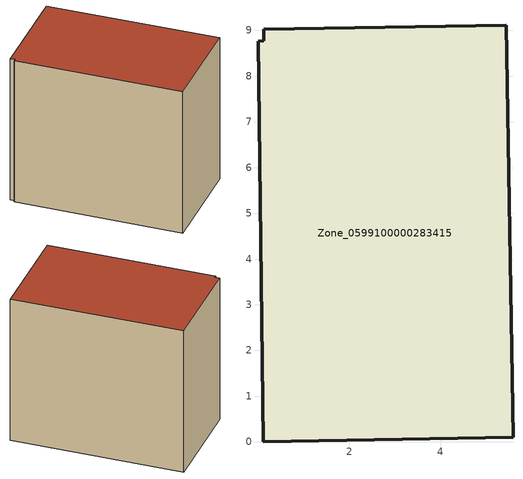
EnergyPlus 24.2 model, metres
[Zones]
Zone_0599100000283415
 floor ground (C_G): 0.12,9.03 5.43,9.12 5.58,0.1 0.12,0 0,8.77 0.13,8.77 z0
 wall outside (C_F): 5.58,0.1 5.43,9.12 0.12,9.03 0.13,8.77 0,8.77 0.12,0 5.58,0.1 z0:8.06
 roof outside (C_R): 5.43,9.12 0.12,9.03 0.13,8.77 0,8.77 0.12,0 5.58,0.1 z8.06
[BUILDING]
Pand.0599100000283415: North Axis=0; Terrain=City; Loads Convergence Tolerance Value=0.04; Temperature Convergence Tolerance Value=0.4; Solar Distribution=FullExterior; Maximum Number of Warmup Days=25; Minimum Number of Warmup Days=1
[Site:Location]
Rotterdam.The.Hague.AP_ZH_NLD Design_Conditions: Latitude=51.96; Longitude=4.45; Time Zone=1; Elevation=-4.5
[SITE:GROUNDTEMPERATURE:BUILDINGSURFACE]
18, 18, 18, 18, 18, 18, 18, 18, 18, 18, 18, 18
[MATERIAL] Thermal Absorptance=0.9; Solar Absorptance=0.7; Visible Absorptance=0.7
Name | Roughness | Thickness | Conductivity | Density | Specific Heat
G.TI.1975-1991 | MediumSmooth | 0.15 | 0.288461 | 540 | 1210
F.TI.1975-1991 | Rough | 0.3 | 0.230769 | 1920 | 840
R.TI.1975-1991 | MediumRough | 0.2 | 0.153846 | 1500 | 1000
[CONSTRUCTION]
C_G: G.TI.1975-1991
C_F: F.TI.1975-1991
C_R: R.TI.1975-1991
[ZONE]
Zone_0599100000283415: Type=1; Multiplier=1; Ceiling Height=Autocalculate; Volume=Autocalculate; Floor Area=autocalculate; Part of Total Floor Area=Yes
[ZONEINFILTRATION:DESIGNFLOWRATE]
Infil_Zone_0599100000283415: Zone or ZoneList or Space or SpaceList=Zone_0599100000283415; Schedule=AlwaysOn; Design Flow Rate Calculation Method=Flow/Area; Flow Rate per Floor Area=0.003; Constant Term Coefficient=1; Temperature Term Coefficient=0; Velocity Term Coefficient=0; Velocity Squared Term Coefficient=0
[HVACTEMPLATE:ZONE:IDEALLOADSAIRSYSTEM]
Zone_0599100000283415: Maximum Heating Supply Air Temperature=50; Minimum Cooling Supply Air Temperature=13; Maximum Heating Supply Air Humidity Ratio=0.0156; Minimum Cooling Supply Air Humidity Ratio=0.0077; Heating Limit=NoLimit; Cooling Limit=NoLimit; Dehumidification Control Type=ConstantSensibleHeatRatio; Cooling Sensible Heat Ratio=0.7; Dehumidification Setpoint=60; Humidification Control Type=None; Humidification Setpoint=30; Outdoor Air Method=None; Outdoor Air Flow Rate per Person=0.00944; Outdoor Air Flow Rate per Zone Floor Area=0; Outdoor Air Flow Rate per Zone=0; Demand Controlled Ventilation Type=None; Outdoor Air Economizer Type=NoEconomizer; Heat Recovery Type=None; Sensible Heat Recovery Effectiveness=0.7; Latent Heat Recovery Effectiveness=0.65
[ZONECONTROL:THERMOSTAT]
ThermostatControl_Zone_0599100000283415: Zone or ZoneList=Zone_0599100000283415; Control Type Schedule=DualSetpointControlType; Control 1=Thermostat_Zone_0599100000283415; Temperature Difference Between Cutout And Setpoint=0
[THERMOSTATSETPOINT:DUALSETPOINT]
Thermostat_Zone_0599100000283415: Heating Setpoint Temperature Schedule=HeatingSetpoint_Zone_0599100000283415; Cooling Setpoint Temperature Schedule=CoolingSetpoint_Zone_0599100000283415
[SCHEDULE:COMPACT]
HeatingSetpoint_Zone_0599100000283415: Through: 12/31, For: AllDays, Until: 24:00, 21
CoolingSetpoint_Zone_0599100000283415: Through: 12/31, For: AllDays, Until: 24:00, 24
DualSetpointControlType: Through: 12/31, For: AllDays, Until: 24:00, 4
AlwaysOn: Through: 12/31, For: AllDays, Until: 24:00, 1
